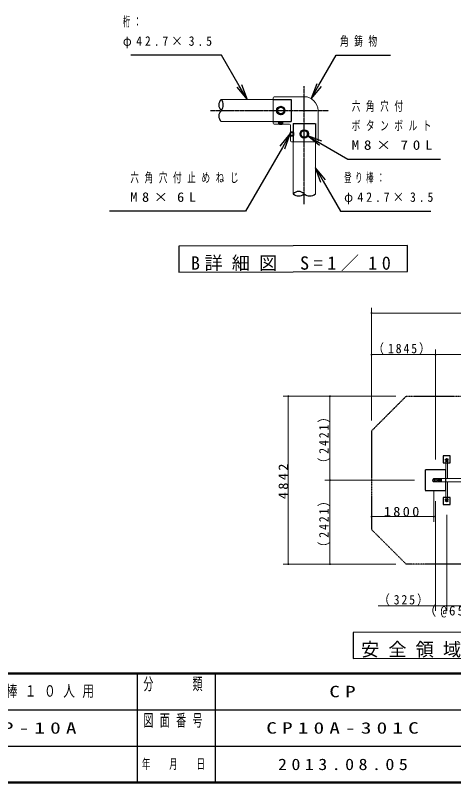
# Model space of a CAD drawing. Units: millimetres at full size, with parts at other scales. Extents: x -19540 to 51, y -990 to 13350.
# Drawn here: x -7921 to -3707, y 0 to 7375 of the extents above; entities that cross this region are included whole.
import ezdxf

# ---------------------------------------------------------------- set-up
doc = ezdxf.new("R2010")
doc.units = ezdxf.units.MM
for name, pattern in [('USER2', [6, 3, -1, 1, -1]), ('USER3', [8, 3, -1, 1, -1, 1, -1]), ('USER4', [8, 5, -3])]:
    doc.linetypes.add(name, pattern=pattern)
for name, color, linetype, lineweight in [('A3図枠', 7, 'Continuous', 25), ('線', 2, 'Continuous', 25), ('補助', 2, 'Continuous', 13)]:
    doc.layers.add(name, color=color, linetype=linetype, lineweight=lineweight)
doc.layers.add('図面プロファイル', color=7, linetype='Continuous')
doc.styles.add('ＭＳ ゴシック', font='')
doc.styles.get('ＭＳ ゴシック').set_extended_font_data('MS Gothic')

# ---------------------------------------------------------------- blocks, each defined once
blk = doc.blocks.new('dimension_origin')
at = {"color": 0, "linetype": 'Continuous', "lineweight": -2}
blk.add_circle((0, 0), 1.25, dxfattribs=at)

msp = doc.modelspace()

# ---------------------------------------------------------------- linework, layer by layer
at = {"layer": 'A3図枠', "lineweight": 50}
for p, q in [((-19250, 1050), (0, 1050)), ((-19250, 0), (0, 0))]:
    msp.add_line(p, q, dxfattribs=at)
at = {"layer": 'A3図枠', "color": 211}
for p, q in [((-6750, 1050), (-6750, 0)), ((-9375, 700), (-3500, 700)), ((-12125, 350), (0, 350))]:
    msp.add_line(p, q, dxfattribs=at)
at = {"layer": 'A3図枠'}
msp.add_line((-6000, 1050), (-6000, 0), dxfattribs=at)
at = {"layer": '線', "color": 20, "linetype": 'USER2'}
for p, q in [((-5143.225, 5560.69), (-5143.225, 6693.19)), ((-6043.133, 6460.69), (-4910.725, 6460.69))]:
    msp.add_line(p, q, dxfattribs=at)
at = {"layer": '線', "color": 7, "lineweight": 13}
for p, q in [((-5943.229, 6567.44), (-5443.225, 6567.44)), ((-5443.225, 6583.19), (-5443.225, 6338.19)), ((-5143.225, 6593.19), (-5433.225, 6593.19)), ((-5010.725, 6460.69), (-5010.725, 6170.69)), ((-5943.229, 6353.94), (-5443.225, 6353.94)), ((-5285.725, 6328.19), (-5433.225, 6328.19)), ((-5275.725, 6318.19), (-5275.725, 6170.69)), ((-5020.725, 6160.69), (-5265.725, 6160.69)), ((-5249.975, 6160.69), (-5249.975, 5660.69)), ((-5036.475, 6160.69), (-5036.475, 5660.69)), ((-3782.017, 3107.117), (-3782.017, 3087.783)), ((-3764.35, 3107.117), (-3764.35, 3087.783)), ((-3782.683, 3087.117), (-3765.017, 3087.117)), ((-3780.3, 2921.967), (-3780.3, 3087.117)), ((-3766.067, 2921.967), (-3766.067, 3087.117)), ((-3887.35, 2924.05), (-3895.283, 2924.05)), ((-3887.35, 2890.183), (-3895.283, 2890.183)), ((-3823.183, 2924.05), (-3887.35, 2924.05)), ((-3823.183, 2890.183), (-3887.35, 2890.183)), ((-3854.85, 2910.783), (-3854.85, 2903.45)), ((-3826.517, 2912.45), (-3853.183, 2912.45)), ((-3853.183, 2901.783), (-3826.517, 2901.783)), ((-3824.85, 2903.45), (-3824.85, 2910.783)), ((-3823.183, 2924.05), (-3823.183, 2890.183)), ((-3823.183, 2921.967), (-2858.057, 2921.967)), ((-3823.183, 2892.267), (-2858.057, 2892.267)), ((-3780.3, 2892.267), (-3780.3, 2727.117)), ((-3766.067, 2892.267), (-3766.067, 2727.117)), ((-3782.683, 2727.117), (-3765.017, 2727.117)), ((-3782.017, 2707.117), (-3782.017, 2726.45)), ((-3764.35, 2707.117), (-3764.35, 2726.45))]:
    msp.add_line(p, q, dxfattribs=at)
at = {"layer": '線', "color": 4, "linetype": 'USER4'}
for p, q in [((-5443.225, 6567.44), (-5268.225, 6567.44)), ((-5268.225, 6567.44), (-5268.225, 6353.94)), ((-5443.225, 6353.94), (-5268.225, 6353.94)), ((-5388.225, 6349.94), (-5382.225, 6355.94)), ((-5388.225, 6349.94), (-5348.225, 6349.94)), ((-5388.225, 6332.19), (-5388.225, 6349.94)), ((-5384.475, 6330.025), (-5384.475, 6353.69)), ((-5382.225, 6355.94), (-5354.225, 6355.94)), ((-5348.225, 6349.94), (-5354.225, 6355.94)), ((-5351.975, 6330.025), (-5351.975, 6353.69)), ((-5348.225, 6332.19), (-5348.225, 6349.94)), ((-5388.225, 6332.19), (-5377.4, 6325.94)), ((-5348.225, 6332.19), (-5388.225, 6332.19)), ((-5359.05, 6325.94), (-5377.4, 6325.94)), ((-5348.225, 6332.19), (-5359.05, 6325.94)), ((-5249.975, 6335.69), (-5249.975, 6160.69)), ((-5249.975, 6335.69), (-5036.475, 6335.69)), ((-5036.475, 6335.69), (-5036.475, 6160.69)), ((-5271.725, 6255.69), (-5277.975, 6244.865)), ((-5277.975, 6226.516), (-5277.975, 6244.865)), ((-5271.725, 6215.69), (-5277.975, 6226.516)), ((-5273.89, 6251.94), (-5250.225, 6251.94)), ((-5273.89, 6219.44), (-5250.225, 6219.44)), ((-5271.725, 6215.69), (-5271.725, 6255.69)), ((-5271.725, 6255.69), (-5253.975, 6255.69)), ((-5271.725, 6215.69), (-5253.975, 6215.69)), ((-5253.975, 6255.69), (-5247.975, 6249.69)), ((-5253.975, 6255.69), (-5253.975, 6215.69)), ((-5253.975, 6215.69), (-5247.975, 6221.69)), ((-5247.975, 6249.69), (-5247.975, 6221.69))]:
    msp.add_line(p, q, dxfattribs=at)
at = {"layer": '線'}
for p, q in [((-5368.225, 6498.118), (-5400.725, 6479.354)), ((-5335.725, 6479.354), (-5368.225, 6498.118)), ((-5400.725, 6479.354), (-5400.725, 6441.826)), ((-5400.725, 6441.826), (-5368.225, 6423.063)), ((-5368.225, 6423.063), (-5335.725, 6441.826)), ((-5335.725, 6441.826), (-5335.725, 6479.354)), ((-5329.732, 6461.321), (-5335.725, 6461.321)), ((-5329.876, 6457.18), (-5335.725, 6457.18)), ((-5143.225, 6273.218), (-5175.725, 6254.454)), ((-5110.725, 6254.454), (-5143.225, 6273.218)), ((-5175.725, 6254.454), (-5175.725, 6216.926)), ((-5175.725, 6216.926), (-5143.225, 6198.163)), ((-5143.225, 6198.163), (-5110.725, 6216.926)), ((-5110.725, 6216.926), (-5110.725, 6254.454)), ((-5104.732, 6236.421), (-5110.725, 6236.421)), ((-5104.876, 6232.28), (-5110.725, 6232.28)), ((-3785.3, 3105.95), (-3785.3, 3108.283)), ((-3784.217, 3109.417), (-3783.883, 3109.417)), ((-3784.217, 3104.817), (-3784.217, 3109.417)), ((-3784.217, 3104.817), (-3783.883, 3104.817)), ((-3783.883, 3109.783), (-3783.35, 3109.783)), ((-3783.883, 3104.45), (-3783.883, 3109.783)), ((-3783.883, 3104.817), (-3783.883, 3109.417)), ((-3783.883, 3104.45), (-3783.35, 3104.45)), ((-3783.35, 3109.783), (-3783.35, 3104.45)), ((-3783.35, 3108.783), (-3783.35, 3087.783)), ((-3782.683, 3109.45), (-3781.703, 3109.45)), ((-3764.35, 3109.783), (-3763.817, 3109.783)), ((-3764.35, 3104.45), (-3764.35, 3109.783)), ((-3764.35, 3104.45), (-3763.817, 3104.45)), ((-3763.817, 3109.783), (-3763.817, 3104.45)), ((-3763.817, 3104.55), (-3763.817, 3109.683)), ((-3763.817, 3109.683), (-3763.15, 3109.683)), ((-3763.15, 3107.344), (-3763.817, 3107.165)), ((-3763.15, 3107.068), (-3763.817, 3106.889)), ((-3763.817, 3104.55), (-3763.15, 3104.55)), ((-3763.15, 3104.55), (-3763.15, 3109.683)), ((-3763.15, 3109.283), (-3761.031, 3109.283)), ((-3763.15, 3104.95), (-3763.15, 3109.283)), ((-3763.15, 3107.117), (-3761.225, 3107.117)), ((-3763.15, 3104.95), (-3761.031, 3104.95)), ((-3761.031, 3109.283), (-3760.983, 3109.2)), ((-3761.031, 3104.95), (-3760.983, 3105.033)), ((-3760.983, 3105.033), (-3760.983, 3109.2)), ((-3785.3, 3090.95), (-3785.3, 3093.283)), ((-3784.217, 3094.417), (-3783.883, 3094.417)), ((-3784.217, 3089.817), (-3784.217, 3094.417)), ((-3784.217, 3089.817), (-3783.883, 3089.817)), ((-3783.883, 3094.783), (-3783.35, 3094.783)), ((-3783.883, 3089.45), (-3783.883, 3094.783)), ((-3783.883, 3089.817), (-3783.883, 3094.417)), ((-3783.883, 3089.45), (-3783.35, 3089.45)), ((-3783.35, 3094.783), (-3783.35, 3089.45)), ((-3764.35, 3094.783), (-3763.817, 3094.783)), ((-3764.35, 3089.45), (-3764.35, 3094.783)), ((-3764.35, 3089.45), (-3763.817, 3089.45)), ((-3763.817, 3094.783), (-3763.817, 3089.45)), ((-3763.817, 3089.55), (-3763.817, 3094.683)), ((-3763.817, 3094.683), (-3763.15, 3094.683)), ((-3763.15, 3092.344), (-3763.817, 3092.165)), ((-3763.15, 3092.068), (-3763.817, 3091.889)), ((-3763.817, 3089.55), (-3763.15, 3089.55)), ((-3763.15, 3089.55), (-3763.15, 3094.683)), ((-3763.15, 3094.283), (-3761.031, 3094.283)), ((-3763.15, 3089.95), (-3763.15, 3094.283)), ((-3763.15, 3092.117), (-3761.225, 3092.117)), ((-3763.15, 3089.95), (-3761.031, 3089.95)), ((-3761.031, 3094.283), (-3760.983, 3094.2)), ((-3761.031, 3089.95), (-3760.983, 3090.033)), ((-3760.983, 3090.033), (-3760.983, 3094.2)), ((-3887.35, 2924.05), (-3887.35, 2890.183)), ((-3887.35, 2924.05), (-3887.35, 2890.183)), ((-3850.012, 2910.283), (-3851.84, 2907.117)), ((-3851.84, 2907.117), (-3850.012, 2903.95)), ((-3846.355, 2910.283), (-3850.012, 2910.283)), ((-3850.012, 2903.95), (-3846.355, 2903.95)), ((-3844.527, 2907.117), (-3846.355, 2910.283)), ((-3846.355, 2903.95), (-3844.527, 2907.117)), ((-3785.3, 2720.95), (-3785.3, 2723.283)), ((-3785.3, 2705.95), (-3785.3, 2708.283)), ((-3784.217, 2724.417), (-3783.883, 2724.417)), ((-3784.217, 2719.817), (-3784.217, 2724.417)), ((-3784.217, 2719.817), (-3783.883, 2719.817)), ((-3784.217, 2709.417), (-3783.883, 2709.417)), ((-3784.217, 2704.817), (-3784.217, 2709.417)), ((-3784.217, 2704.817), (-3783.883, 2704.817)), ((-3783.883, 2724.783), (-3783.35, 2724.783)), ((-3783.883, 2719.45), (-3783.883, 2724.783)), ((-3783.883, 2719.817), (-3783.883, 2724.417)), ((-3783.883, 2719.45), (-3783.35, 2719.45)), ((-3783.883, 2709.783), (-3783.35, 2709.783)), ((-3783.883, 2704.45), (-3783.883, 2709.783)), ((-3783.883, 2704.817), (-3783.883, 2709.417)), ((-3783.883, 2704.45), (-3783.35, 2704.45)), ((-3783.35, 2705.45), (-3783.35, 2726.45)), ((-3783.35, 2724.783), (-3783.35, 2719.45)), ((-3783.35, 2709.783), (-3783.35, 2704.45)), ((-3782.683, 2704.783), (-3781.703, 2704.783)), ((-3764.35, 2724.783), (-3763.817, 2724.783)), ((-3764.35, 2719.45), (-3764.35, 2724.783)), ((-3764.35, 2719.45), (-3763.817, 2719.45)), ((-3764.35, 2709.783), (-3763.817, 2709.783)), ((-3764.35, 2704.45), (-3764.35, 2709.783)), ((-3764.35, 2704.45), (-3763.817, 2704.45)), ((-3763.817, 2724.783), (-3763.817, 2719.45)), ((-3763.817, 2719.55), (-3763.817, 2724.683)), ((-3763.817, 2724.683), (-3763.15, 2724.683)), ((-3763.15, 2722.344), (-3763.817, 2722.165)), ((-3763.15, 2722.068), (-3763.817, 2721.889)), ((-3763.817, 2719.55), (-3763.15, 2719.55)), ((-3763.817, 2709.783), (-3763.817, 2704.45)), ((-3763.817, 2704.55), (-3763.817, 2709.683)), ((-3763.817, 2709.683), (-3763.15, 2709.683)), ((-3763.15, 2707.344), (-3763.817, 2707.165)), ((-3763.15, 2707.068), (-3763.817, 2706.889)), ((-3763.817, 2704.55), (-3763.15, 2704.55)), ((-3763.15, 2719.55), (-3763.15, 2724.683)), ((-3763.15, 2724.283), (-3761.031, 2724.283)), ((-3763.15, 2719.95), (-3763.15, 2724.283)), ((-3763.15, 2722.117), (-3761.225, 2722.117)), ((-3763.15, 2719.95), (-3761.031, 2719.95)), ((-3763.15, 2704.55), (-3763.15, 2709.683)), ((-3763.15, 2709.283), (-3761.031, 2709.283)), ((-3763.15, 2704.95), (-3763.15, 2709.283)), ((-3763.15, 2707.117), (-3761.225, 2707.117)), ((-3763.15, 2704.95), (-3761.031, 2704.95)), ((-3761.031, 2724.283), (-3760.983, 2724.2)), ((-3761.031, 2719.95), (-3760.983, 2720.033)), ((-3761.031, 2709.283), (-3760.983, 2709.2)), ((-3761.031, 2704.95), (-3760.983, 2705.033)), ((-3760.983, 2720.033), (-3760.983, 2724.2)), ((-3760.983, 2705.033), (-3760.983, 2709.2))]:
    msp.add_line(p, q, dxfattribs=at)
at = {"layer": '線', "linetype": 'USER3'}
for p, q in [((-4496.367, 3380.9), (-4163.033, 3714.233)), ((-4163.033, 3714.233), (-2516.667, 3714.233)), ((-4496.367, 3380.9), (-4496.367, 2433.333)), ((-4163.033, 2100), (-4496.367, 2433.333)), ((-2516.667, 2100), (-4163.033, 2100))]:
    msp.add_line(p, q, dxfattribs=at)
at = {"layer": '線', "color": 4, "linetype": 'USER4'}
for points in [[(-3806.517, 3073.783), (-3739.85, 3073.783), (-3739.85, 3140.45), (-3806.517, 3140.45)], [(-3981.517, 2807.117), (-3781.517, 2807.117), (-3781.517, 3007.117), (-3981.517, 3007.117)], [(-3806.517, 2673.783), (-3739.85, 2673.783), (-3739.85, 2740.45), (-3806.517, 2740.45)]]:
    msp.add_lwpolyline(points, close=True, dxfattribs=at)
at = {"layer": '線'}
msp.add_lwpolyline([(-3832.517, 2906.539), (-3831.517, 2905.962), (-3830.517, 2906.539), (-3830.517, 2907.694), (-3831.517, 2908.271), (-3832.517, 2907.694)], close=True, dxfattribs=at)
for centre, radius in [((-5368.225, 6460.59), 40), ((-5368.225, 6460.59), 38.5), ((-5368.225, 6460.59), 32.5), ((-5143.225, 6235.69), 40), ((-5143.225, 6235.69), 38.5), ((-5143.225, 6235.69), 32.5), ((-3848.183, 2907.117), 4), ((-3848.183, 2907.117), 3.167), ((-3831.517, 2907.117), 2)]:
    msp.add_circle(centre, radius, dxfattribs=at)
at = {"layer": '線', "color": 4, "linetype": 'USER4'}
for centre, radius in [((-3773.183, 3107.117), 7.117), ((-3881.517, 2907.117), 14.85), ((-3773.183, 2707.117), 7.117)]:
    msp.add_circle(centre, radius, dxfattribs=at)
at = {"layer": '線'}
for centre, radius, start, end in [((-5887.726, 6514.065), 77.003, 136.11983, 223.88017), ((-5998.732, 6514.065), 77.003, 316.11983, 43.88017), ((-5887.726, 6407.315), 77.003, 136.11983, 223.88017), ((-5196.6, 5605.187), 77.003, 46.11983, 133.88017), ((-5196.6, 5716.194), 77.003, 226.11983, 313.88017), ((-5089.85, 5716.194), 77.003, 226.11983, 313.88017), ((-3782.945, 3107.117), 2.628, 118.93814, 153.64619), ((-3782.945, 3107.117), 2.628, 206.35381, 241.06186), ((-3782.683, 3108.783), 0.667, 90, 180), ((-3764.161, 3108.2), 3.129, 339.74445, 20.25555), ((-3764.161, 3106.033), 3.129, 339.74445, 20.25555), ((-3761.068, 3107.117), 2.085, 272.33828, 87.66172), ((-3782.945, 3092.117), 2.628, 118.93814, 153.64619), ((-3782.945, 3092.117), 2.628, 206.35381, 241.06186), ((-3782.683, 3087.783), 0.667, 180, 270), ((-3764.161, 3093.2), 3.129, 339.74445, 20.25555), ((-3764.161, 3091.033), 3.129, 339.74445, 20.25555), ((-3761.068, 3092.117), 2.085, 272.33828, 87.66172), ((-3782.945, 2722.117), 2.628, 118.93814, 153.64619), ((-3782.945, 2722.117), 2.628, 206.35381, 241.06186), ((-3782.945, 2707.117), 2.628, 118.93814, 153.64619), ((-3782.945, 2707.117), 2.628, 206.35381, 241.06186), ((-3782.683, 2726.45), 0.667, 90, 180), ((-3782.683, 2705.45), 0.667, 180, 270), ((-3764.161, 2723.2), 3.129, 339.74445, 20.25555), ((-3764.161, 2721.033), 3.129, 339.74445, 20.25555), ((-3764.161, 2708.2), 3.129, 339.74445, 20.25555), ((-3764.161, 2706.033), 3.129, 339.74445, 20.25555), ((-3761.068, 2722.117), 2.085, 272.33828, 87.66172), ((-3761.068, 2707.117), 2.085, 272.33828, 87.66172)]:
    msp.add_arc(centre, radius, start, end, dxfattribs=at)
at = {"layer": '線', "color": 7, "lineweight": 13}
for centre, radius, start, end in [((-5433.225, 6583.19), 10, 90, 180), ((-5143.225, 6460.69), 132.5, 0, 90), ((-5433.225, 6338.19), 10, 180, 270), ((-5285.725, 6318.19), 10, 0, 90), ((-5265.725, 6170.69), 10, 180, 270), ((-5020.725, 6170.69), 10, 270, 0), ((-3773.183, 3107.117), 8.833, 0, 180), ((-3781.35, 3087.783), 0.667, 180, 270), ((-3765.017, 3087.783), 0.667, 270, 0), ((-3889.467, 2907.117), 19.05, 129.9938, 230.0062), ((-3895.283, 2914.05), 10, 90, 129.9938), ((-3895.283, 2900.183), 10, 230.0062, 270), ((-3853.183, 2910.783), 1.667, 90, 180), ((-3853.183, 2903.45), 1.667, 180, 270), ((-3826.517, 2910.783), 1.667, 0, 90), ((-3826.517, 2903.45), 1.667, 270, 0), ((-3781.35, 2726.45), 0.667, 90, 180), ((-3773.183, 2707.117), 8.833, 180, 0), ((-3765.017, 2726.45), 0.667, 0, 90)]:
    msp.add_arc(centre, radius, start, end, dxfattribs=at)
at = {"layer": '補助', "lineweight": 25}
for p, q in [((-5989.092, 6993.19), (-6808.865, 6993.19)), ((-5939.092, 6993.19), (-5989.092, 6993.19)), ((-5768.285, 6697.344), (-5939.092, 6993.19)), ((-5001.975, 6705.343), (-4835.786, 6993.19)), ((-4835.786, 6993.19), (-4785.786, 6993.19)), ((-4785.786, 6993.19), (-4312.888, 6993.19)), ((-5023.626, 6717.843), (-5076.975, 6575.439)), ((-5789.935, 6684.844), (-5693.285, 6567.44)), ((-5693.285, 6567.44), (-5768.285, 6697.344)), ((-5746.634, 6709.844), (-5693.285, 6567.44)), ((-5076.975, 6575.439), (-5001.975, 6705.343)), ((-4980.324, 6692.843), (-5076.975, 6575.439)), ((-5374.626, 6118.287), (-5277.975, 6235.69)), ((-5277.975, 6235.69), (-5352.975, 6105.787)), ((-5331.324, 6093.287), (-5277.975, 6235.69)), ((-4997.675, 6122.79), (-5115.079, 6219.44)), ((-4972.675, 6166.091), (-5115.079, 6219.44)), ((-5115.079, 6219.44), (-4985.175, 6144.44)), ((-4985.175, 6144.44), (-4723.203, 5993.19)), ((-5352.975, 6105.787), (-5706.657, 5493.19)), ((-4723.203, 5993.19), (-4673.203, 5993.19)), ((-4673.203, 5993.19), (-3833.379, 5993.19)), ((-4983.126, 5768.287), (-5036.475, 5910.69)), ((-4939.824, 5793.287), (-5036.475, 5910.69)), ((-5036.475, 5910.69), (-4961.475, 5780.787)), ((-4961.475, 5780.787), (-4795.431, 5493.19)), ((-5756.657, 5493.19), (-7014.542, 5493.19)), ((-5706.657, 5493.19), (-5756.657, 5493.19)), ((-4795.431, 5493.19), (-4745.431, 5493.19)), ((-4745.431, 5493.19), (-3925.658, 5493.19))]:
    msp.add_line(p, q, dxfattribs=at)
at = {"layer": '補助'}
for p, q in [((-4496.367, 3480.9), (-4496.367, 4564.233)), ((-4496.367, 4514.233), (-2183.333, 4514.233)), ((-4496.367, 3480.9), (-4496.367, 4164.233)), ((-3881.517, 3107.117), (-3881.517, 4164.233)), ((-3881.517, 3107.117), (-3881.517, 4164.233)), ((-4496.367, 4114.233), (-3881.517, 4114.233)), ((-3881.517, 4114.233), (-2798.183, 4114.233)), ((-4263.033, 3714.233), (-5346.367, 3714.233)), ((-5296.367, 2100), (-5296.367, 3714.233)), ((-4263.033, 3714.233), (-4946.367, 3714.233)), ((-4896.367, 2907.117), (-4896.367, 3714.233)), ((-4081.517, 2907.117), (-4946.367, 2907.117)), ((-4081.517, 2907.117), (-4946.367, 2907.117)), ((-4896.367, 2100), (-4896.367, 2907.117)), ((-3896.367, 2807.117), (-3896.367, 2507.117)), ((-3881.517, 2707.117), (-3881.517, 1650)), ((-3896.367, 2557.117), (-4496.367, 2557.117)), ((-3773.183, 2573.783), (-3773.183, 1650)), ((-3773.183, 2573.783), (-3773.183, 1650)), ((-4263.033, 2100), (-5346.367, 2100)), ((-4263.033, 2100), (-4946.367, 2100)), ((-3770.183, 1700), (-4433.898, 1700)), ((-2906.517, 1700), (-3773.183, 1700))]:
    msp.add_line(p, q, dxfattribs=at)
at = {"layer": '補助', "lineweight": 25}
for points in [[(-6349.95, 5157.147), (-6349.95, 4907.147), (-4150, 4914.233), (-4150, 5164.233)], [(-4673.158, 1442.914), (-4673.158, 1192.914), (-2423.208, 1200), (-2423.208, 1450)]]:
    msp.add_lwpolyline(points, close=True, dxfattribs=at)

# ---------------------------------------------------------------- block references
at = {"layer": '補助', "xscale": 3.33, "yscale": 3.33}
for p in [(-4496.367, 4514.233), (-4496.367, 4114.233), (-3881.517, 4114.233), (-4496.367, 2557.117), (-3773.183, 1700), (-3773.183, 1700)]:
    msp.add_blockref('dimension_origin', p, dxfattribs=at)
for p, rotation in [((-3881.517, 4114.233), 180), ((-5296.367, 3714.233), 270), ((-4896.367, 3714.233), 270), ((-4896.367, 2907.117), 270), ((-4896.367, 2907.117), 90), ((-3896.367, 2557.117), 180), ((-5296.367, 2100), 90), ((-4896.367, 2100), 90), ((-3881.517, 1700), 180)]:
    msp.add_blockref('dimension_origin', p, dxfattribs=dict(at, rotation=rotation))

# ---------------------------------------------------------------- texts
at = {"layer": 'A3図枠', "color": 4, "style": 'ＭＳ ゴシック'}
for s, insert, char_height, attachment_point in [('\\T1.64;\\W0.6;分\u3000\u3000類', (-6375, 1008.333), 117.3, 2), ('\\T1.64;\\W0.6;図面番号', (-6375, 658.333), 117.3, 2), ('\\T1.64;\\W0.6;年\u3000月\u3000日', (-6375, 175), 95.31, 5)]:
    msp.add_mtext(s, dxfattribs=dict(at, insert=insert, char_height=char_height, attachment_point=attachment_point))
at = {"layer": '図面プロファイル', "char_height": 110, "attachment_point": 5, "style": 'ＭＳ ゴシック'}
for s, insert in [('\\T1.64;\\W0.75;登り棒１０人用', (-7737.5, 875)), ('\\T1.5;\\W1.35;CP', (-4750, 875)), ('\\T1.5;\\W1.35;CP-10A', (-7737.5, 525)), ('\\T1.5;\\W1.35;CP10A-301C', (-4750, 525)), ('\\T1.5;\\W1.15;2013.08.05', (-4750, 175))]:
    msp.add_mtext(s, dxfattribs=dict(at, insert=insert))
at = {"layer": '補助', "style": 'ＭＳ ゴシック'}
for s, insert, char_height, attachment_point in [('\\T1.5;\\W0.55;桁：', (-6887.127, 7361.94), 91.64, 1), ('\\T1.5;\\W0.9;φ42.7×3.5', (-6887.127, 7174.44), 91.64, 1), ('\\T1.64;\\W0.65;角鋳物', (-4799.536, 7174.44), 91.64, 1), ('\\T1.64;\\W0.65;六角穴付', (-4686.953, 6549.44), 91.64, 1), ('\\T1.64;\\W0.65;ボタンボルト', (-4686.953, 6361.94), 91.64, 1), ('\\T1.64;\\W1.15;M8×70L', (-4686.953, 6174.44), 91.64, 1), ('\\T1.64;\\W0.65;六角穴付止めねじ', (-6815.407, 5861.94), 91.64, 1), ('\\T1.5;\\W0.55;登り棒：', (-4759.181, 5861.94), 91.64, 1), ('\\T1.64;\\W1.1;M8×6L', (-6815.407, 5674.44), 91.64, 1), ('\\T1.5;\\W0.9;φ42.7×3.5', (-4759.181, 5674.44), 91.64, 1), ('\\T1.5;B詳細図\\~S=1／10', (-5249.95, 4915.481), 128.3, 8), ('\\T1.33;\\W0.9;（1845）', (-4188.942, 4115.233), 91.64, 8), ('\\T1.33;\\W1.1;1800', (-4196.367, 2558.117), 91.64, 8), ('\\T1.33;\\W0.9;（325）', (-4171.04, 1701), 91.64, 8), ('\\T1.32;（@650×9=2600）', (-3339.85, 1699), 91.64, 2), ('\\T1.5;安全領域\\~S=1／50', (-3548.158, 1201.247), 128.3, 8)]:
    msp.add_mtext(s, dxfattribs=dict(at, insert=insert, char_height=char_height, attachment_point=attachment_point))
at = {"layer": '補助', "char_height": 91.64, "attachment_point": 8, "rotation": 90, "style": 'ＭＳ ゴシック'}
for s, insert in [('\\T1.33;\\W0.9;（2421）', (-4897.367, 3310.675)), ('\\T1.33;\\W1.1;4842', (-5297.367, 2907.117)), ('\\T1.33;\\W0.9;（2421）', (-4897.367, 2503.558))]:
    msp.add_mtext(s, dxfattribs=dict(at, insert=insert))

doc.saveas('drawing.dxf')
